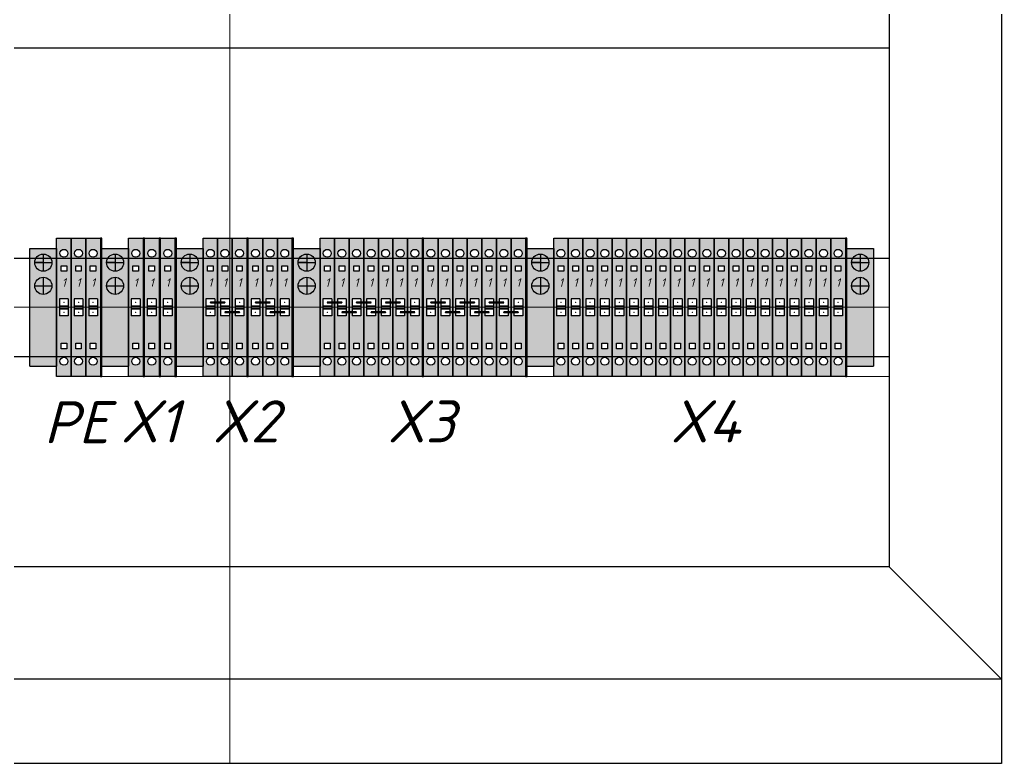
# Model space of a CAD drawing. Header units: millimetres. Extents: x 0 to 53000, y -591 to 24400.
# Drawn here: x 36569 to 36919, y 2338.9 to 2603.9 of the extents above; entities that cross this region are included whole.
import ezdxf
from ezdxf.enums import TextEntityAlignment as Align

# ---------------------------------------------------------------- set-up
doc = ezdxf.new("R2010")
doc.units = ezdxf.units.MM
for name, color, linetype, lineweight in [('КК перф 40х60', 6, 'Continuous', 30), ('Основная', 7, 'Continuous', 30), ('Перемычка', 6, 'Continuous', 140)]:
    doc.layers.add(name, color=color, linetype=linetype, lineweight=lineweight)
doc.layers.add('Привязки', color=2, linetype='Continuous', lineweight=0, plot=False, transparency=0.8)
doc.styles.add('текст', font='isocpeui.ttf')

# ---------------------------------------------------------------- blocks, each defined once
blk = doc.blocks.new('Стопор на DIN')
at = {"layer": 'Основная', "true_color": 0x939598}
h = blk.add_hatch(color=252, dxfattribs=at)
h.dxf.hatch_style = 1
h.paths.add_polyline_path([(0, 21), (-9.5, 21), (-9.5, -21), (0, -21)])
at = {"layer": 'Основная'}
for p, q in [((-9.5, -21), (-9.5, 21)), ((-9.5, 21), (0, 21)), ((0, 21), (0, -21)), ((-4.75, 18.97), (-4.75, 12.87)), ((-4.75, 15.92), (-7.8, 15.92)), ((-7.8, 15.92), (-1.7, 15.92)), ((-4.75, 10.71), (-4.75, 4.6)), ((-7.8, 7.66), (-1.7, 7.66)), ((-9.5, -21), (0, -21))]:
    blk.add_line(p, q, dxfattribs=at)
for centre in [(-4.75, 15.92), (-4.75, 7.66)]:
    blk.add_circle(centre, 3.05, dxfattribs=at)
blk = doc.blocks.new('КПИ 2-2.5')
at = {"layer": 'Основная'}
for p, q in [((0, -24.65), (0, 24.65)), ((0, 24.65), (5.2, 24.65)), ((5.2, 24.65), (5.2, -24.65)), ((2.6, 3), (1.025, 3)), ((1.025, 3), (1.025, 0)), ((1.025, 0.5), (4.175, 0.5)), ((1.025, 0.5), (4.175, 0.5)), ((1.025, 0), (1.025, -3)), ((4.175, 3), (2.6, 3)), ((4.175, 3), (4.175, 0)), ((4.175, 0), (4.175, -3)), ((4.175, -0.5), (1.025, -0.5)), ((1.025, -0.5), (4.175, -0.5)), ((2.6, -3), (1.025, -3)), ((4.175, -3), (2.6, -3)), ((5.2, -24.65), (0, -24.65))]:
    blk.add_line(p, q, dxfattribs=at)
for points in [[(1.6, 14.825), (3.6, 14.825), (3.6, 12.825), (1.6, 12.825)], [(1.6, -12.825), (3.6, -12.825), (3.6, -14.825), (1.6, -14.825)]]:
    blk.add_lwpolyline(points, close=True, dxfattribs=at)
for centre in [(2.6, 19.2375), (2.6, -19.2375)]:
    blk.add_circle(centre, 1.4187, dxfattribs=at)
blk = doc.blocks.new('КПИ 2-2.5 серая')
at = {"layer": 'Основная', "true_color": 0x939598}
h = blk.add_hatch(color=252, dxfattribs=at)
h.dxf.hatch_style = 1
h.paths.add_polyline_path([(5.2, 24.65), (0, 24.65), (0, -24.65), (5.2, -24.65)])
h.paths.add_polyline_path([(4.17, 3), (4.17, 0), (4.17, -3), (2.6, -3), (1.03, -3), (1.03, 0), (1.03, 3), (2.6, 3)], flags=16)
h.paths.add_polyline_path([(1.6, 12.82), (1.6, 14.82), (3.6, 14.82), (3.6, 12.82)], flags=16)
h.paths.add_polyline_path([(1.18, 19.24, -1), (4.02, 19.24, -1)], flags=16)
h.paths.add_polyline_path([(3.6, -12.82), (3.6, -14.82), (1.6, -14.82), (1.6, -12.82)], flags=16)
h.paths.add_polyline_path([(4.02, -19.24, -1), (1.18, -19.24, -1)], flags=16)
at = {"layer": 'Привязки'}
blk.add_line((0, 0), (5.2, 0), dxfattribs=at)
for centre in [(2.6, 1.75), (2.6, -1.75)]:
    blk.add_circle(centre, 0.00000908, dxfattribs=at)
for p in [(2.6, 1.75), (2.6, 1.75), (2.6, 1.75), (2.6, 1.75), (2.6, 1.75), (2.6, 1.75), (2.6, -1.75), (2.6, -1.75), (2.6, -1.75), (2.6, -1.75), (2.6, -1.75), (2.6, -1.75)]:
    blk.add_point(p, dxfattribs=at)
at = {"layer": 'Основная'}
blk.add_blockref('КПИ 2-2.5', (0, 0), dxfattribs=at)
blk = doc.blocks.new('Заглушка КПИ серая 1.5-2.5')
at = {"layer": 'Основная', "true_color": 0x939598}
h = blk.add_hatch(color=252, dxfattribs=at)
h.dxf.hatch_style = 1
h.paths.add_polyline_path([(0, -24.65), (0.5, -24.65), (0.5, 24.65), (0, 24.65)])
at = {"layer": 'Основная'}
for p, q in [((0, 24.65), (0, -24.65)), ((0.5, 24.65), (0, 24.65)), ((0.5, -24.65), (0.5, 24.65)), ((0, -24.65), (0.5, -24.65))]:
    blk.add_line(p, q, dxfattribs=at)
blk = doc.blocks.new('КПИ 2-2.5 ЖЗ')
at = {"layer": 'Основная', "true_color": 0x939598}
h = blk.add_hatch(color=252, dxfattribs=at)
h.set_gradient(color1=(19, 103, 52), color2=(200, 201, 45), rotation=45, name='CYLINDER')
h.paths.add_polyline_path([(5.2, 24.65), (0, 24.65), (0, 0), (1.03, 0), (1.03, 3), (2.6, 3), (4.17, 3), (4.17, -3), (5.2, -3)])
h.paths.add_polyline_path([(1.6, 12.82), (1.6, 14.82), (3.6, 14.82), (3.6, 12.82)], flags=16)
edge = h.paths.add_edge_path(flags=16)
edge.add_arc((2.6, 19.24), 1.42, 0, 360)
at = {"layer": 'Основная'}
h = blk.add_hatch(color=256, dxfattribs=at)
h.set_gradient(color1=(200, 201, 45), color2=(19, 103, 52), rotation=45, name='CYLINDER')
h.paths.add_polyline_path([(5.2, 0), (4.17, 0), (4.17, -3), (2.6, -3), (1.03, -3), (1.03, 3), (0, 3), (0, -24.65), (5.2, -24.65)])
h.paths.add_polyline_path([(3.6, -12.82), (3.6, -14.82), (1.6, -14.82), (1.6, -12.82)], flags=16)
edge = h.paths.add_edge_path(flags=16)
edge.add_arc((2.6, -19.24), 1.42, 0, 360)
at = {"layer": 'Привязки'}
for centre in [(2.6, 1.75), (2.6, -1.75)]:
    blk.add_circle(centre, 0.00000908, dxfattribs=at)
for p in [(2.6, 1.75), (2.6, 1.75), (2.6, 1.75), (2.6, 1.75), (2.6, 1.75), (2.6, 1.75), (2.6, -1.75), (2.6, -1.75), (2.6, -1.75), (2.6, -1.75), (2.6, -1.75), (2.6, -1.75)]:
    blk.add_point(p, dxfattribs=at)
at = {"layer": 'Основная'}
blk.add_blockref('КПИ 2-2.5', (0, 0), dxfattribs=at)
blk = doc.blocks.new('Заглушка КПИ зеленая 1.5-2.5')
at = {"layer": 'Основная'}
h = blk.add_hatch(color=3, dxfattribs=at)
h.dxf.hatch_style = 1
h.paths.add_polyline_path([(2212.92, 559.35), (2213.42, 559.35), (2213.42, 608.65), (2212.92, 608.65)])
for p, q in [((2212.92, 608.65), (2212.92, 559.35)), ((2213.42, 608.65), (2212.92, 608.65)), ((2213.42, 559.35), (2213.42, 608.65)), ((2212.92, 559.35), (2213.42, 559.35))]:
    blk.add_line(p, q, dxfattribs=at)
blk = doc.blocks.new('КПИ 2-2.5 синяя')
at = {"layer": 'Основная', "true_color": 0x22346e}
h = blk.add_hatch(color=159, dxfattribs=at)
h.dxf.hatch_style = 1
h.paths.add_polyline_path([(5.2, 24.65), (0, 24.65), (0, -24.65), (5.2, -24.65)])
h.paths.add_polyline_path([(4.17, 3), (4.17, 0), (4.17, -3), (2.6, -3), (1.03, -3), (1.03, 0), (1.03, 3), (2.6, 3)], flags=16)
h.paths.add_polyline_path([(1.6, 12.82), (1.6, 14.82), (3.6, 14.82), (3.6, 12.82)], flags=16)
h.paths.add_polyline_path([(1.18, 19.24, -1), (4.02, 19.24, -1)], flags=16)
h.paths.add_polyline_path([(3.6, -12.82), (3.6, -14.82), (1.6, -14.82), (1.6, -12.82)], flags=16)
h.paths.add_polyline_path([(4.02, -19.24, -1), (1.18, -19.24, -1)], flags=16)
at = {"layer": 'Привязки'}
for centre in [(2.6, 1.75), (2.6, -1.75)]:
    blk.add_circle(centre, 0.00000908, dxfattribs=at)
for p in [(2.6, 1.75), (2.6, 1.75), (2.6, 1.75), (2.6, 1.75), (2.6, 1.75), (2.6, 1.75), (2.6, -1.75), (2.6, -1.75), (2.6, -1.75), (2.6, -1.75), (2.6, -1.75), (2.6, -1.75)]:
    blk.add_point(p, dxfattribs=at)
at = {"layer": 'Основная'}
blk.add_blockref('КПИ 2-2.5', (0, 0), dxfattribs=at)
blk = doc.blocks.new('Заглушка КПИ синяя 1.5-2.5')
at = {"layer": 'Основная'}
h = blk.add_hatch(color=5, dxfattribs=at)
h.dxf.hatch_style = 1
h.paths.add_polyline_path([(0, -24.65), (0.5, -24.65), (0.5, 24.65), (0, 24.65)])
for p, q in [((0, 24.65), (0, -24.65)), ((0.5, 24.65), (0, 24.65)), ((0.5, -24.65), (0.5, 24.65)), ((0, -24.65), (0.5, -24.65))]:
    blk.add_line(p, q, dxfattribs=at)

msp = doc.modelspace()

# ---------------------------------------------------------------- linework, layer by layer
at = {"layer": 'КК перф 40х60'}
for p, q in [((36919, 2858.85871), (36919, 2368.85871)), ((36879, 2818.85871), (36879, 2408.85871)), ((36409, 2593.85871), (36879, 2593.85871)), ((36879, 2408.85871), (36409, 2408.85871)), ((36879, 2408.85871), (36919, 2368.85871)), ((36919, 2368.85871), (36369, 2368.85871))]:
    msp.add_line(p, q, dxfattribs=at)
at = {"layer": 'Основная'}
for p, q in [((36919, 3088.85871), (36919, 2338.85871)), ((36559, 2518.85871), (36584, 2518.85871)), ((36584, 2518.85871), (36609, 2518.85871)), ((36609, 2518.85871), (36634, 2518.85871)), ((36634, 2518.85871), (36659, 2518.85871)), ((36659, 2518.85871), (36684, 2518.85871)), ((36684, 2518.85871), (36709, 2518.85871)), ((36709, 2518.85871), (36734, 2518.85871)), ((36734, 2518.85871), (36759, 2518.85871)), ((36759, 2518.85871), (36784, 2518.85871)), ((36784, 2518.85871), (36809, 2518.85871)), ((36809, 2518.85871), (36834, 2518.85871)), ((36834, 2518.85871), (36859, 2518.85871)), ((36859, 2518.85871), (36879, 2518.85871)), ((36559, 2483.85871), (36584, 2483.85872)), ((36584, 2483.85871), (36609, 2483.85872)), ((36609, 2483.85871), (36634, 2483.85872)), ((36634, 2483.85871), (36659, 2483.85872)), ((36659, 2483.85871), (36684, 2483.85872)), ((36684, 2483.85871), (36709, 2483.85872)), ((36709, 2483.85871), (36734, 2483.85872)), ((36734, 2483.85871), (36759, 2483.85872)), ((36759, 2483.85871), (36784, 2483.85872)), ((36784, 2483.85871), (36809, 2483.85872)), ((36809, 2483.85871), (36834, 2483.85872)), ((36834, 2483.85871), (36859, 2483.85872)), ((36859, 2483.85871), (36879, 2483.85871)), ((36919, 2338.85871), (36369, 2338.85871))]:
    msp.add_line(p, q, dxfattribs=at)
at = {"layer": 'Перемычка'}
for p, q in [((36636.99849, 2503.10872), (36642.19851, 2503.1087)), ((36653.0985, 2503.10871), (36658.29851, 2503.10872)), ((36678.69849, 2503.10872), (36683.8985, 2503.10872)), ((36689.09849, 2503.10872), (36694.2985, 2503.10872)), ((36699.49849, 2503.10872), (36704.69849, 2503.10872)), ((36715.59849, 2503.10873), (36720.79849, 2503.10872)), ((36725.99849, 2503.10873), (36731.19849, 2503.10873)), ((36736.3985, 2503.10872), (36741.59849, 2503.10873)), ((36642.1985, 2499.6087), (36647.3985, 2499.6087)), ((36658.2985, 2499.60872), (36663.4985, 2499.60871)), ((36683.89849, 2499.60872), (36689.09849, 2499.60872)), ((36694.29849, 2499.60871), (36699.49849, 2499.60871)), ((36704.69849, 2499.60872), (36709.8985, 2499.60872)), ((36720.7985, 2499.60872), (36725.99849, 2499.60873)), ((36731.19849, 2499.60873), (36736.3985, 2499.60872)), ((36741.5985, 2499.60873), (36746.79849, 2499.60872))]:
    msp.add_line(p, q, dxfattribs=at)
at = {"layer": 'Привязки'}
for p, q in [((36644, 2888.85871), (36644, 2338.85871)), ((36644, 2501.35871), (36369, 2501.35871)), ((36644, 2501.35871), (36879, 2501.35871)), ((36592.95621, 2476.70871), (36879, 2476.70871))]:
    msp.add_line(p, q, dxfattribs=at)

# ---------------------------------------------------------------- block references
at = {"layer": 'Основная', "lineweight": -3}
ref = msp.add_blockref('КПИ 2-2.5 серая', (36607.79849, 2501.35871), dxfattribs=at)
ref.add_attrib('№', '1', dxfattribs={"layer": '0', "height": 3, "style": 'текст'}).set_placement((36610.39849, 2510.18371), align=Align.MIDDLE_CENTER)
ref = msp.add_blockref('КПИ 2-2.5 серая', (36607.79849, 2501.35871), dxfattribs=at)
ref.add_attrib('№', '1', dxfattribs={"layer": '0', "height": 3, "style": 'текст'}).set_placement((36610.39849, 2510.18371), align=Align.MIDDLE_CENTER)
ref = msp.add_blockref('КПИ 2-2.5 серая', (36634.39849, 2501.35874), dxfattribs=at)
ref.add_attrib('№', '1', dxfattribs={"layer": '0', "height": 3, "style": 'текст'}).set_placement((36636.99849, 2510.18374), align=Align.MIDDLE_CENTER)
ref = msp.add_blockref('КПИ 2-2.5 серая', (36639.59849, 2501.35872), dxfattribs=at)
ref.add_attrib('№', '1', dxfattribs={"layer": '0', "height": 3, "style": 'текст'}).set_placement((36642.19849, 2510.18372), align=Align.MIDDLE_CENTER)
ref = msp.add_blockref('КПИ 2-2.5 серая', (36644.79849, 2501.35872), dxfattribs=at)
ref.add_attrib('№', '1', dxfattribs={"layer": '0', "height": 3, "style": 'текст'}).set_placement((36647.39849, 2510.18372), align=Align.MIDDLE_CENTER)
ref = msp.add_blockref('КПИ 2-2.5 серая', (36676.09849, 2501.35874), dxfattribs=at)
ref.add_attrib('№', '1', dxfattribs={"layer": '0', "height": 3, "style": 'текст'}).set_placement((36678.69849, 2510.18374), align=Align.MIDDLE_CENTER)
ref = msp.add_blockref('КПИ 2-2.5 серая', (36681.29849, 2501.35874), dxfattribs=at)
ref.add_attrib('№', '1', dxfattribs={"layer": '0', "height": 3, "style": 'текст'}).set_placement((36683.89849, 2510.18374), align=Align.MIDDLE_CENTER)
ref = msp.add_blockref('КПИ 2-2.5 серая', (36686.49849, 2501.35874), dxfattribs=at)
ref.add_attrib('№', '1', dxfattribs={"layer": '0', "height": 3, "style": 'текст'}).set_placement((36689.09849, 2510.18374), align=Align.MIDDLE_CENTER)
ref = msp.add_blockref('КПИ 2-2.5 серая', (36691.69849, 2501.35874), dxfattribs=at)
ref.add_attrib('№', '1', dxfattribs={"layer": '0', "height": 3, "style": 'текст'}).set_placement((36694.29849, 2510.18374), align=Align.MIDDLE_CENTER)
ref = msp.add_blockref('КПИ 2-2.5 серая', (36696.89849, 2501.35874), dxfattribs=at)
ref.add_attrib('№', '1', dxfattribs={"layer": '0', "height": 3, "style": 'текст'}).set_placement((36699.49849, 2510.18374), align=Align.MIDDLE_CENTER)
ref = msp.add_blockref('КПИ 2-2.5 серая', (36702.09849, 2501.35874), dxfattribs=at)
ref.add_attrib('№', '1', dxfattribs={"layer": '0', "height": 3, "style": 'текст'}).set_placement((36704.69849, 2510.18374), align=Align.MIDDLE_CENTER)
ref = msp.add_blockref('КПИ 2-2.5 серая', (36707.29849, 2501.35874), dxfattribs=at)
ref.add_attrib('№', '1', dxfattribs={"layer": '0', "height": 3, "style": 'текст'}).set_placement((36709.89849, 2510.18374), align=Align.MIDDLE_CENTER)
ref = msp.add_blockref('КПИ 2-2.5 серая', (36759.39849, 2501.35874), dxfattribs=at)
ref.add_attrib('№', '1', dxfattribs={"layer": '0', "height": 3, "style": 'текст'}).set_placement((36761.99849, 2510.18374), align=Align.MIDDLE_CENTER)
ref = msp.add_blockref('КПИ 2-2.5 серая', (36764.59849, 2501.35874), dxfattribs=at)
ref.add_attrib('№', '1', dxfattribs={"layer": '0', "height": 3, "style": 'текст'}).set_placement((36767.19849, 2510.18374), align=Align.MIDDLE_CENTER)
ref = msp.add_blockref('КПИ 2-2.5 серая', (36769.79849, 2501.35874), dxfattribs=at)
ref.add_attrib('№', '1', dxfattribs={"layer": '0', "height": 3, "style": 'текст'}).set_placement((36772.39849, 2510.18374), align=Align.MIDDLE_CENTER)
ref = msp.add_blockref('КПИ 2-2.5 серая', (36774.99849, 2501.35874), dxfattribs=at)
ref.add_attrib('№', '1', dxfattribs={"layer": '0', "height": 3, "style": 'текст'}).set_placement((36777.59849, 2510.18374), align=Align.MIDDLE_CENTER)
ref = msp.add_blockref('КПИ 2-2.5 серая', (36780.19849, 2501.35874), dxfattribs=at)
ref.add_attrib('№', '1', dxfattribs={"layer": '0', "height": 3, "style": 'текст'}).set_placement((36782.79849, 2510.18374), align=Align.MIDDLE_CENTER)
ref = msp.add_blockref('КПИ 2-2.5 серая', (36785.39849, 2501.35874), dxfattribs=at)
ref.add_attrib('№', '1', dxfattribs={"layer": '0', "height": 3, "style": 'текст'}).set_placement((36787.99849, 2510.18374), align=Align.MIDDLE_CENTER)
ref = msp.add_blockref('КПИ 2-2.5 серая', (36790.59849, 2501.35874), dxfattribs=at)
ref.add_attrib('№', '1', dxfattribs={"layer": '0', "height": 3, "style": 'текст'}).set_placement((36793.19849, 2510.18374), align=Align.MIDDLE_CENTER)
ref = msp.add_blockref('КПИ 2-2.5 серая', (36795.79849, 2501.35874), dxfattribs=at)
ref.add_attrib('№', '1', dxfattribs={"layer": '0', "height": 3, "style": 'текст'}).set_placement((36798.39849, 2510.18374), align=Align.MIDDLE_CENTER)
ref = msp.add_blockref('КПИ 2-2.5 серая', (36800.99849, 2501.35874), dxfattribs=at)
ref.add_attrib('№', '1', dxfattribs={"layer": '0', "height": 3, "style": 'текст'}).set_placement((36803.59849, 2510.18374), align=Align.MIDDLE_CENTER)
ref = msp.add_blockref('КПИ 2-2.5 серая', (36806.19849, 2501.35874), dxfattribs=at)
ref.add_attrib('№', '1', dxfattribs={"layer": '0', "height": 3, "style": 'текст'}).set_placement((36808.79849, 2510.18374), align=Align.MIDDLE_CENTER)
ref = msp.add_blockref('КПИ 2-2.5 серая', (36811.39849, 2501.35874), dxfattribs=at)
ref.add_attrib('№', '1', dxfattribs={"layer": '0', "height": 3, "style": 'текст'}).set_placement((36813.99849, 2510.18374), align=Align.MIDDLE_CENTER)
ref = msp.add_blockref('КПИ 2-2.5 серая', (36816.59849, 2501.35874), dxfattribs=at)
ref.add_attrib('№', '1', dxfattribs={"layer": '0', "height": 3, "style": 'текст'}).set_placement((36819.19849, 2510.18374), align=Align.MIDDLE_CENTER)
ref = msp.add_blockref('КПИ 2-2.5 серая', (36821.79849, 2501.35874), dxfattribs=at)
ref.add_attrib('№', '1', dxfattribs={"layer": '0', "height": 3, "style": 'текст'}).set_placement((36824.39849, 2510.18374), align=Align.MIDDLE_CENTER)
ref = msp.add_blockref('КПИ 2-2.5 серая', (36826.99849, 2501.35874), dxfattribs=at)
ref.add_attrib('№', '1', dxfattribs={"layer": '0', "height": 3, "style": 'текст'}).set_placement((36829.59849, 2510.18374), align=Align.MIDDLE_CENTER)
ref = msp.add_blockref('КПИ 2-2.5 серая', (36832.19849, 2501.35874), dxfattribs=at)
ref.add_attrib('№', '1', dxfattribs={"layer": '0', "height": 3, "style": 'текст'}).set_placement((36834.79849, 2510.18374), align=Align.MIDDLE_CENTER)
ref = msp.add_blockref('КПИ 2-2.5 серая', (36842.59849, 2501.35874), dxfattribs=at)
ref.add_attrib('№', '1', dxfattribs={"layer": '0', "height": 3, "style": 'текст'}).set_placement((36845.19849, 2510.18374), align=Align.MIDDLE_CENTER)
ref = msp.add_blockref('КПИ 2-2.5 серая', (36852.99849, 2501.35874), dxfattribs=at)
ref.add_attrib('№', '1', dxfattribs={"layer": '0', "height": 3, "style": 'текст'}).set_placement((36855.59849, 2510.18374), align=Align.MIDDLE_CENTER)
ref = msp.add_blockref('КПИ 2-2.5 ЖЗ', (36582.19849, 2501.35871), dxfattribs=at)
ref.add_attrib('№', '1', dxfattribs={"layer": '0', "height": 3, "style": 'текст'}).set_placement((36584.79849, 2510.18371), align=Align.MIDDLE_CENTER)
ref = msp.add_blockref('КПИ 2-2.5 ЖЗ', (36587.39849, 2501.35871), dxfattribs=at)
ref.add_attrib('№', '1', dxfattribs={"layer": '0', "height": 3, "style": 'текст'}).set_placement((36589.99849, 2510.18371), align=Align.MIDDLE_CENTER)
ref = msp.add_blockref('КПИ 2-2.5 ЖЗ', (36592.59849, 2501.35871), dxfattribs=at)
ref.add_attrib('№', '1', dxfattribs={"layer": '0', "height": 3, "style": 'текст'}).set_placement((36595.19849, 2510.18371), align=Align.MIDDLE_CENTER)
for name, p in [('Заглушка КПИ зеленая 1.5-2.5', (34384.87499, 1917.35871)), ('Заглушка КПИ зеленая 1.5-2.5', (34384.87499, 1917.35871)), ('Заглушка КПИ зеленая 1.5-2.5', (34411.47499, 1917.35871)), ('Стопор на DIN', (36582.19849, 2501.35873)), ('Стопор на DIN', (36607.79849, 2501.35871)), ('Стопор на DIN', (36634.39849, 2501.35871)), ('Стопор на DIN', (36676.09849, 2501.35871)), ('Стопор на DIN', (36759.39849, 2501.35871)), ('Стопор на DIN', (36873.39849, 2501.35869))]:
    msp.add_blockref(name, p, dxfattribs=at)
ref = msp.add_blockref('КПИ 2-2.5 синяя', (36613.49849, 2501.35867), dxfattribs=at)
ref.add_attrib('№', '1', dxfattribs={"layer": '0', "height": 3, "style": 'текст'}).set_placement((36616.09849, 2510.18367), align=Align.MIDDLE_CENTER)
ref = msp.add_blockref('КПИ 2-2.5 синяя', (36613.49849, 2501.35867), dxfattribs=at)
ref.add_attrib('№', '1', dxfattribs={"layer": '0', "height": 3, "style": 'текст'}).set_placement((36616.09849, 2510.18367), align=Align.MIDDLE_CENTER)
ref = msp.add_blockref('КПИ 2-2.5 ЖЗ', (36619.19849, 2501.35867), dxfattribs=at)
ref.add_attrib('№', '1', dxfattribs={"layer": '0', "height": 3, "style": 'текст'}).set_placement((36621.79849, 2510.18367), align=Align.MIDDLE_CENTER)
ref = msp.add_blockref('КПИ 2-2.5 синяя', (36650.49849, 2501.3587), dxfattribs=at)
ref.add_attrib('№', '1', dxfattribs={"layer": '0', "height": 3, "style": 'текст'}).set_placement((36653.09849, 2510.1837), align=Align.MIDDLE_CENTER)
ref = msp.add_blockref('КПИ 2-2.5 синяя', (36655.69849, 2501.35871), dxfattribs=at)
ref.add_attrib('№', '1', dxfattribs={"layer": '0', "height": 3, "style": 'текст'}).set_placement((36658.29849, 2510.18371), align=Align.MIDDLE_CENTER)
ref = msp.add_blockref('КПИ 2-2.5 синяя', (36660.89849, 2501.3587), dxfattribs=at)
ref.add_attrib('№', '1', dxfattribs={"layer": '0', "height": 3, "style": 'текст'}).set_placement((36663.49849, 2510.1837), align=Align.MIDDLE_CENTER)
ref = msp.add_blockref('КПИ 2-2.5 синяя', (36660.89849, 2501.3587), dxfattribs=at)
ref.add_attrib('№', '1', dxfattribs={"layer": '0', "height": 3, "style": 'текст'}).set_placement((36663.49849, 2510.1837), align=Align.MIDDLE_CENTER)
ref = msp.add_blockref('КПИ 2-2.5 синяя', (36712.99849, 2501.35871), dxfattribs=at)
ref.add_attrib('№', '1', dxfattribs={"layer": '0', "height": 3, "style": 'текст'}).set_placement((36715.59849, 2510.18371), align=Align.MIDDLE_CENTER)
ref = msp.add_blockref('КПИ 2-2.5 синяя', (36718.19849, 2501.35871), dxfattribs=at)
ref.add_attrib('№', '1', dxfattribs={"layer": '0', "height": 3, "style": 'текст'}).set_placement((36720.79849, 2510.18371), align=Align.MIDDLE_CENTER)
ref = msp.add_blockref('КПИ 2-2.5 синяя', (36723.39849, 2501.35872), dxfattribs=at)
ref.add_attrib('№', '1', dxfattribs={"layer": '0', "height": 3, "style": 'текст'}).set_placement((36725.99849, 2510.18372), align=Align.MIDDLE_CENTER)
ref = msp.add_blockref('КПИ 2-2.5 синяя', (36728.59849, 2501.35872), dxfattribs=at)
ref.add_attrib('№', '1', dxfattribs={"layer": '0', "height": 3, "style": 'текст'}).set_placement((36731.19849, 2510.18372), align=Align.MIDDLE_CENTER)
ref = msp.add_blockref('КПИ 2-2.5 синяя', (36733.79849, 2501.35871), dxfattribs=at)
ref.add_attrib('№', '1', dxfattribs={"layer": '0', "height": 3, "style": 'текст'}).set_placement((36736.39849, 2510.18371), align=Align.MIDDLE_CENTER)
ref = msp.add_blockref('КПИ 2-2.5 синяя', (36738.99849, 2501.35872), dxfattribs=at)
ref.add_attrib('№', '1', dxfattribs={"layer": '0', "height": 3, "style": 'текст'}).set_placement((36741.59849, 2510.18372), align=Align.MIDDLE_CENTER)
ref = msp.add_blockref('КПИ 2-2.5 синяя', (36744.19849, 2501.35871), dxfattribs=at)
ref.add_attrib('№', '1', dxfattribs={"layer": '0', "height": 3, "style": 'текст'}).set_placement((36746.79849, 2510.18371), align=Align.MIDDLE_CENTER)
ref = msp.add_blockref('КПИ 2-2.5 синяя', (36744.19849, 2501.35871), dxfattribs=at)
ref.add_attrib('№', '1', dxfattribs={"layer": '0', "height": 3, "style": 'текст'}).set_placement((36746.79849, 2510.18371), align=Align.MIDDLE_CENTER)
ref = msp.add_blockref('КПИ 2-2.5 синяя', (36837.39849, 2501.35871), dxfattribs=at)
ref.add_attrib('№', '1', dxfattribs={"layer": '0', "height": 3, "style": 'текст'}).set_placement((36839.99849, 2510.18371), align=Align.MIDDLE_CENTER)
ref = msp.add_blockref('КПИ 2-2.5 синяя', (36847.79849, 2501.35871), dxfattribs=at)
ref.add_attrib('№', '1', dxfattribs={"layer": '0', "height": 3, "style": 'текст'}).set_placement((36850.39849, 2510.18371), align=Align.MIDDLE_CENTER)
ref = msp.add_blockref('КПИ 2-2.5 синяя', (36858.19849, 2501.35871), dxfattribs=at)
ref.add_attrib('№', '1', dxfattribs={"layer": '0', "height": 3, "style": 'текст'}).set_placement((36860.79849, 2510.18371), align=Align.MIDDLE_CENTER)
at = {"layer": 'Перемычка'}
for name, p in [('Заглушка КПИ серая 1.5-2.5', (36612.99849, 2501.35874)), ('Заглушка КПИ синяя 1.5-2.5', (36618.69849, 2501.35867)), ('Заглушка КПИ серая 1.5-2.5', (36649.99849, 2501.3587)), ('Заглушка КПИ синяя 1.5-2.5', (36666.09849, 2501.35872)), ('Заглушка КПИ серая 1.5-2.5', (36712.49849, 2501.35871)), ('Заглушка КПИ синяя 1.5-2.5', (36749.39849, 2501.35873)), ('Заглушка КПИ синяя 1.5-2.5', (36863.39849, 2501.35871))]:
    msp.add_blockref(name, p, dxfattribs=at)

# ---------------------------------------------------------------- texts
at = {"layer": 'Основная', "char_height": 15, "attachment_point": 5, "style": 'текст'}
for s, insert in [('PE', (36589.23034, 2460.3895)), ('X1', (36615.49267, 2460.71757)), ('X2', (36649.64267, 2460.7176)), ('X3', (36712.14267, 2460.71761)), ('X4', (36813.39267, 2460.71761))]:
    msp.add_mtext_dynamic_manual_height_columns(s, width=45.911677, gutter_width=50, heights=[0], dxfattribs=dict(at, insert=insert))

doc.saveas('drawing.dxf')
